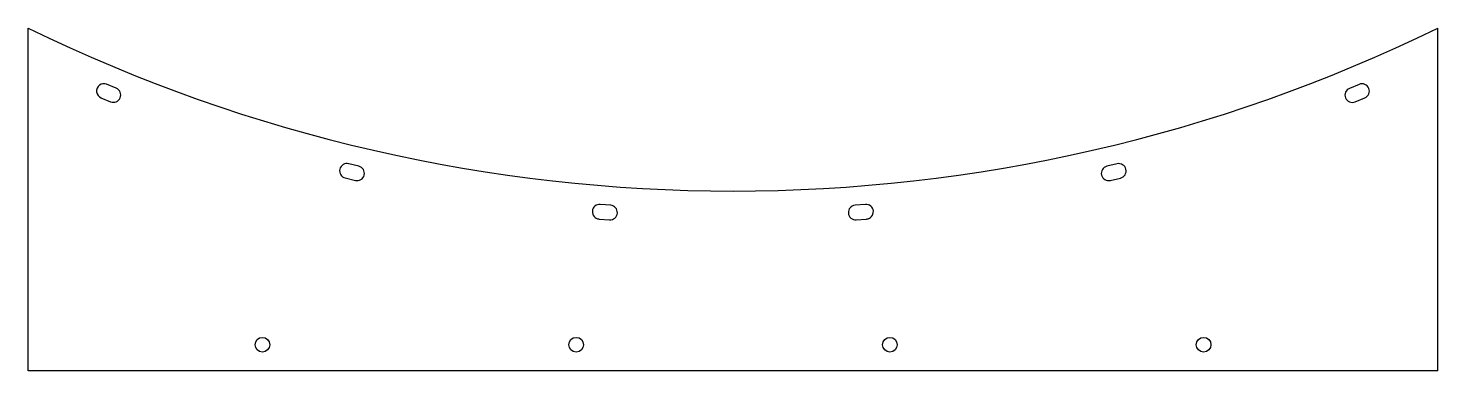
# Model space of a CAD drawing. Header units: millimetres. Extents: x 454 to 1802, y 478 to 806.
import ezdxf

# ---------------------------------------------------------------- set-up
doc = ezdxf.new("R2010")
doc.units = ezdxf.units.MM

msp = doc.modelspace()

# ---------------------------------------------------------------- linework, layer by layer
for p, q in [((453.9, 478), (453.9, 806)), ((1801.9, 478), (1801.9, 806)), ((538.1, 748.4), (528.8, 752.3)), ((1726.7, 752.2), (1717.5, 748.3)), ((523.5, 739.3), (532.7, 735.5)), ((1722.8, 735.4), (1732.1, 739.2)), ((770.1, 673.9), (760.4, 676.2)), ((1495.2, 676.1), (1485.4, 673.8)), ((757.1, 662.6), (766.8, 660.2)), ((1488.7, 660.2), (1498.4, 662.5)), ((1010.9, 636.5), (1000.9, 637.3)), ((1254.6, 637.3), (1244.6, 636.5)), ((999.8, 623.3), (1009.8, 622.5)), ((1245.7, 622.5), (1255.7, 623.3)), ((1801.9, 478), (453.9, 478))]:
    msp.add_line(p, q)
for centre in [(677.9, 503), (977.9, 503), (1277.9, 503), (1577.9, 503)]:
    msp.add_circle(centre, 7)
for centre, radius, start, end in [((1127.9, 2185.1), 1535, 243.9543, 296.0457), ((526.2, 745.8), 7, 67.4957, 247.4957), ((535.4, 742), 7, 247.4957, 67.4957), ((1720.1, 741.9), 7, 112.4957, 292.4957), ((1729.4, 745.7), 7, 292.4957, 112.4957), ((758.7, 669.4), 7, 76.4957, 256.4957), ((1496.8, 669.3), 7, 283.4957, 103.4957), ((768.4, 667), 7, 256.4957, 76.4957), ((1487.1, 667), 7, 103.4957, 283.4957), ((1000.4, 630.3), 7, 85.4957, 265.4957), ((1010.3, 629.5), 7, 265.4957, 85.4957), ((1245.2, 629.5), 7, 94.4957, 274.4957), ((1255.1, 630.3), 7, 274.4957, 94.4957)]:
    msp.add_arc(centre, radius, start, end)

doc.saveas('drawing.dxf')
